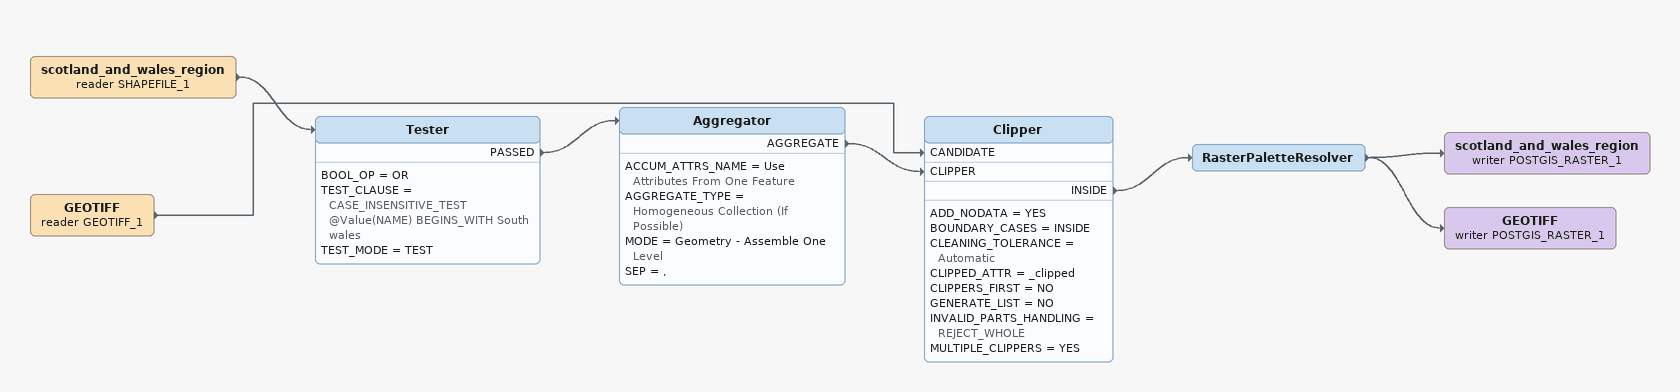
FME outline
scotland_and_wales_region (reader SHAPEFILE_1)
    -> Tester
Tester
    BOOL_OP = OR
    TEST_CLAUSE = CASE_INSENSITIVE_TEST @Value(NAME) BEGINS_WITH South wales
    TEST_MODE = TEST
    PASSED -> Aggregator
Aggregator
    ACCUM_ATTRS_NAME = Use Attributes From One Feature
    AGGREGATE_TYPE = Homogeneous Collection (If Possible)
    MODE = Geometry - Assemble One Level
    SEP = ,
    AGGREGATE -> Clipper [CLIPPER]
GEOTIFF (reader GEOTIFF_1)
    -> Clipper [CANDIDATE]
Clipper
    ADD_NODATA = YES
    BOUNDARY_CASES = INSIDE
    CLEANING_TOLERANCE = Automatic
    CLIPPED_ATTR = _clipped
    CLIPPERS_FIRST = NO
    GENERATE_LIST = NO
    INVALID_PARTS_HANDLING = REJECT_WHOLE
    MULTIPLE_CLIPPERS = YES
    INSIDE -> RasterPaletteResolver
RasterPaletteResolver
    -> scotland_and_wales_region (writer POSTGIS_RASTER_1)
    -> GEOTIFF (writer POSTGIS_RASTER_1)
scotland_and_wales_region (writer POSTGIS_RASTER_1)
GEOTIFF (writer POSTGIS_RASTER_1)
